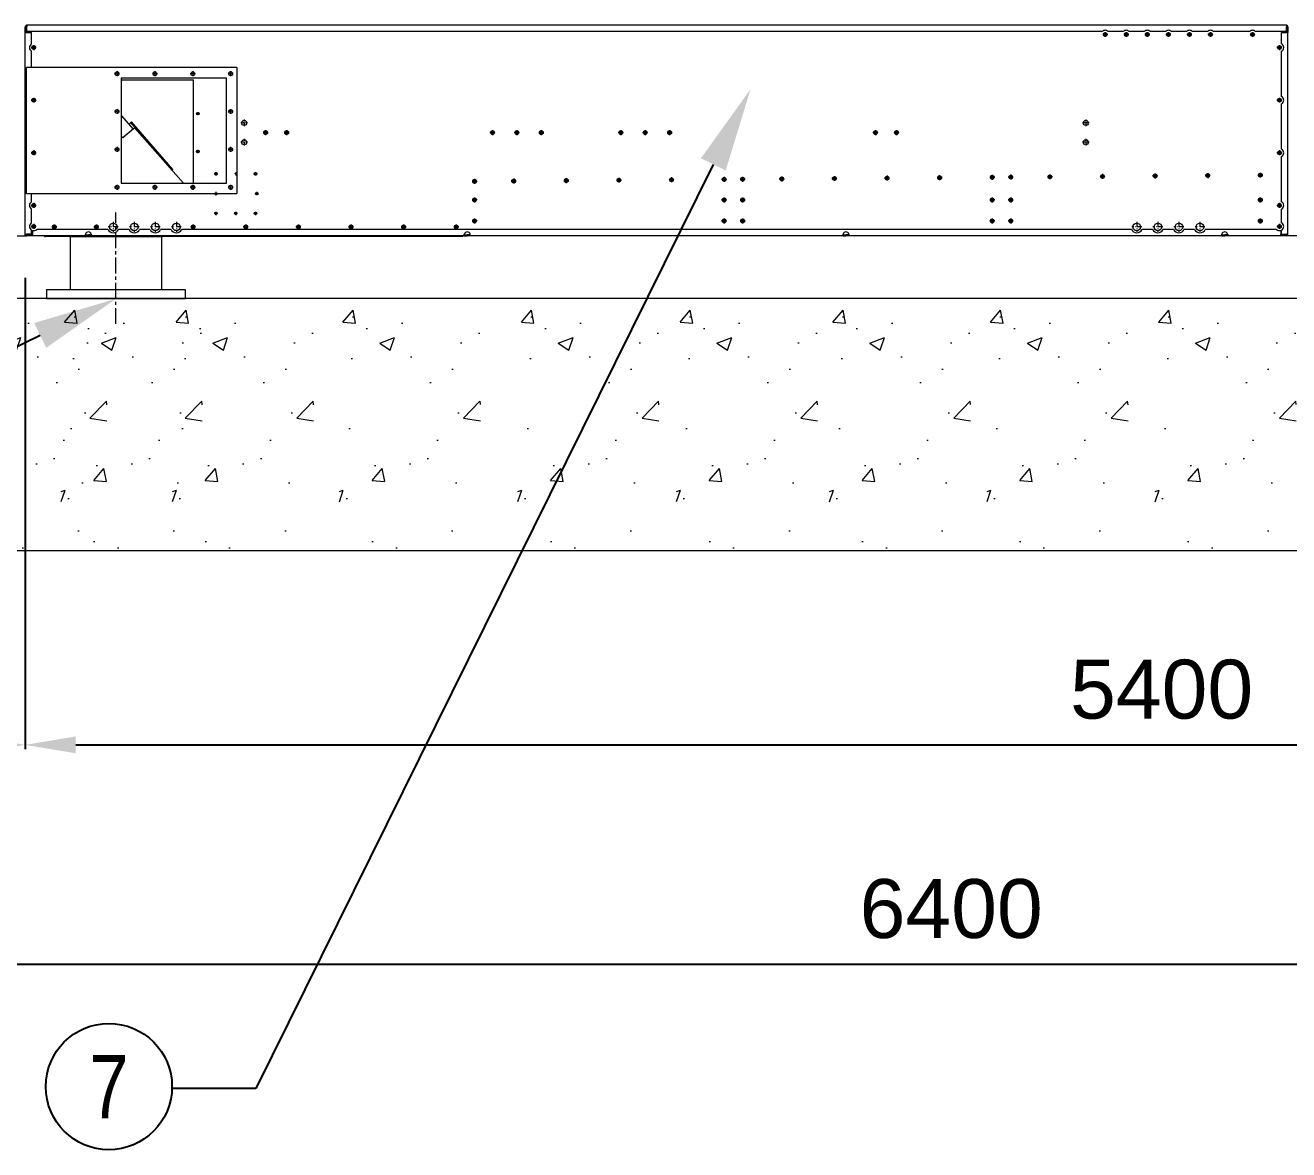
# Model space of a CAD drawing. Header units: millimetres. Extents: x -17070 to 48083, y -291348 to 45670.
# Drawn here: x 28776 to 31778, y 30286 to 32957 of the extents above; entities that cross this region are included whole.
import ezdxf
from ezdxf import colors
from ezdxf.entities.mleader import LeaderData, LeaderLine
from ezdxf.enums import TextEntityAlignment as Align
from ezdxf.math import Vec2, Vec3

# ---------------------------------------------------------------- set-up
doc = ezdxf.new("R2010")
doc.units = ezdxf.units.MM
doc.linetypes.add('CENTER', pattern=[2, 1.25, -0.25, 0.25, -0.25])
doc.linetypes.add('DASHDOT', pattern=[18.5, 12, -3, 0.5, -3])
for name, color, linetype in [('center', 1, 'CENTER'), ('냉각탑_dim', 1, 'Continuous'), ('냉각탑_text', 3, 'Continuous'), ('냉각탑_기초', 23, 'Continuous')]:
    doc.layers.add(name, color=color, linetype=linetype)
doc.styles.get("Standard").update_dxf_attribs({"font": 'arial.ttf'})
doc.dimstyles.new('1.40', dxfattribs={"dimscale": 20, "dimtxt": 1.5, "dimasz": 1, "dimexe": 0.5, "dimexo": 0.5, "dimgap": 0.5, "dimtad": 1, "dimdec": 0, "dimzin": 0, "dimdsep": 46, "dimtxsty": 'Standard', "dimcen": 0, "dimclrd": 2, "dimclre": 2, "dimclrt": 3, "dimadec": 0, "dimazin": 0, "dimtfac": 1, "dimtdec": 0, "dimtmove": 0, "dimatfit": 0, "dimfxl": 1, "dimtolj": 1, "dimtzin": 0, "dimlwd": -1, "dimlwe": -1, "dimarcsym": 0})

# ---------------------------------------------------------------- blocks, each defined once
blk = doc.blocks.new('*D545')
at = {"color": 2, "transparency": 16777216}
for p, q in [((28776, 32357.3), (28776, 31237.5)), ((27776, 32209), (27776, 31237.5)), ((27896, 31247.5), (28656, 31247.5))]:
    blk.add_line(p, q, dxfattribs=at)
for points in [[(27896, 31267.5), (27896, 31227.5), (27776, 31247.5)], [(28656, 31267.5), (28656, 31227.5), (28776, 31247.5)]]:
    blk.add_solid(points, dxfattribs=at)
at = {"layer": 'Defpoints', "color": 0, "transparency": 16777216}
for p in [(28776, 32457.3), (27776, 32309), (28776, 31247.5)]:
    blk.add_point(p, dxfattribs=at)
at = {"color": 3, "lineweight": 5, "transparency": 16777216, "insert": (28276, 31378.9), "char_height": 140, "attachment_point": 5}
blk.add_mtext('\\A1;1000', dxfattribs=at)
blk = doc.blocks.new('*D537')
at = {"color": 2, "transparency": 16777216}
for p, q in [((28776, 32357.3), (28776, 31237.5)), ((34176, 32209), (34176, 31237.5)), ((28896, 31247.5), (34056, 31247.5))]:
    blk.add_line(p, q, dxfattribs=at)
for points in [[(28896, 31267.5), (28896, 31227.5), (28776, 31247.5)], [(34056, 31267.5), (34056, 31227.5), (34176, 31247.5)]]:
    blk.add_solid(points, dxfattribs=at)
at = {"layer": 'Defpoints', "color": 0, "transparency": 16777216}
for p in [(28776, 32457.3), (34176, 32309), (34176, 31247.5)]:
    blk.add_point(p, dxfattribs=at)
at = {"color": 3, "lineweight": 5, "transparency": 16777216, "insert": (31476, 31378.9), "char_height": 140, "attachment_point": 5}
blk.add_mtext('\\A1;5400', dxfattribs=at)
blk = doc.blocks.new('*D546')
at = {"color": 2, "transparency": 16777216}
for p, q in [((27776, 32209), (27776, 30716.1)), ((34176, 32209), (34176, 30716.1)), ((27896, 30726.1), (34056, 30726.1))]:
    blk.add_line(p, q, dxfattribs=at)
for points in [[(27896, 30746.1), (27896, 30706.1), (27776, 30726.1)], [(34056, 30746.1), (34056, 30706.1), (34176, 30726.1)]]:
    blk.add_solid(points, dxfattribs=at)
at = {"layer": 'Defpoints', "color": 0, "transparency": 16777216}
for p in [(27776, 32309), (34176, 32309), (34176, 30726.1)]:
    blk.add_point(p, dxfattribs=at)
at = {"color": 3, "lineweight": 5, "transparency": 16777216, "insert": (30976, 30857.6), "char_height": 140, "attachment_point": 5}
blk.add_mtext('\\A1;6400', dxfattribs=at)
blk = doc.blocks.new('1')
at = {"color": 7, "lineweight": 20, "ltscale": 0.3375}
for p, q in [((28776, 32940.3), (28776, 32953.8)), ((28778, 32953.8), (28778, 32940.3)), ((31774, 32940.3), (31774, 32953.8)), ((31776, 32953.8), (31776, 32940.3)), ((28779.5, 32459.3), (28793, 32459.3)), ((28793, 32457.3), (28779.5, 32457.3)), ((31759, 32459.3), (31772.5, 32459.3)), ((31772.5, 32457.3), (31759, 32457.3))]:
    blk.add_line(p, q, dxfattribs=at)
at = {"color": 7, "lineweight": 20, "ltscale": 0.05}
for p, q in [((28776, 32953.8), (28778, 32953.8)), ((31776, 32953.8), (31774, 32953.8)), ((28779.5, 32457.3), (28779.5, 32459.3)), ((28822, 32455.3), (28824, 32455.3)), ((28919.2, 32457.3), (28919.2, 32459.3)), ((28932.7, 32457.3), (28932.7, 32459.3)), ((29816, 32455.3), (29814, 32455.3)), ((29819.2, 32457.3), (29819.2, 32459.3)), ((29832.7, 32457.3), (29832.7, 32459.3)), ((30719.2, 32457.3), (30719.2, 32459.3)), ((30732.7, 32457.3), (30732.7, 32459.3)), ((31619.2, 32457.3), (31619.2, 32459.3)), ((31632.7, 32457.3), (31632.7, 32459.3)), ((31772.5, 32457.3), (31772.5, 32459.3))]:
    blk.add_line(p, q, dxfattribs=at)
at = {"color": 7, "lineweight": 20}
for p, q in [((28776, 32460.8), (28776, 32940.3)), ((31772.5, 32957.3), (28779.5, 32957.3)), ((31334.8, 32942.3), (28779.5, 32942.3)), ((28791, 32913), (28791, 32940.3)), ((31384.8, 32942.3), (31349.1, 32942.3)), ((31434.8, 32942.3), (31399.1, 32942.3)), ((31484.8, 32942.3), (31449.1, 32942.3)), ((31534.8, 32942.3), (31499.1, 32942.3)), ((31584.8, 32942.3), (31549.1, 32942.3)), ((31684.8, 32942.3), (31599.1, 32942.3)), ((31772.5, 32942.3), (31699.1, 32942.3)), ((31761, 32913), (31761, 32940.3)), ((31776, 32460.8), (31776, 32940.3)), ((28791, 32857.3), (28791, 32895.7)), ((31761, 32788), (31761, 32895.7)), ((28779, 32557.3), (28779, 32857.3)), ((29279, 32857.3), (28779, 32857.3)), ((29279, 32857.3), (29279, 32557.3)), ((29004, 32832.3), (29254, 32832.3)), ((29004, 32832.3), (29004, 32582.3)), ((29004, 32827.3), (29176, 32827.3)), ((29176, 32582.3), (29176, 32827.3)), ((29254, 32582.3), (29254, 32832.3)), ((31761, 32663), (31761, 32770.7)), ((29004, 32743), (29032.1, 32710.7)), ((29125.3, 32613.3), (29026.9, 32726.5)), ((29126.4, 32614.3), (29028, 32727.5)), ((29032.8, 32711.3), (29008.1, 32689.5)), ((29152.1, 32582.3), (29035.8, 32714)), ((31761, 32538), (31761, 32645.7)), ((29004, 32582.3), (29254, 32582.3)), ((28779, 32557.3), (29279, 32557.3)), ((28791, 32488), (28791, 32520.7)), ((31761, 32488), (31761, 32520.7)), ((28919.2, 32457.3), (28793, 32457.3)), ((28972.3, 32472.3), (28803.1, 32472.3)), ((29812.5, 32455.3), (28825.5, 32455.3)), ((28883, 32455.3), (28883, 32329.3)), ((29819.2, 32457.3), (28932.7, 32457.3)), ((29022.3, 32472.3), (28997.6, 32472.3)), ((29072.3, 32472.3), (29047.6, 32472.3)), ((29122.3, 32472.3), (29097.6, 32472.3)), ((29099.3, 32455.3), (29099.3, 32329.3)), ((31404.3, 32472.3), (29147.6, 32472.3)), ((30719.2, 32457.3), (29832.7, 32457.3)), ((31619.2, 32457.3), (30732.7, 32457.3)), ((31454.3, 32472.3), (31429.6, 32472.3)), ((31504.3, 32472.3), (31479.6, 32472.3)), ((31554.3, 32472.3), (31529.6, 32472.3)), ((31748.8, 32472.3), (31579.6, 32472.3)), ((31759, 32457.3), (31632.7, 32457.3)), ((28826.1, 32329.3), (29156.1, 32329.3)), ((28826.1, 32329.3), (28826.1, 32307.3)), ((29156.1, 32307.3), (28826.1, 32307.3)), ((29156.1, 32329.3), (29156.1, 32307.3))]:
    blk.add_line(p, q, dxfattribs=at)
at = {"color": 7, "lineweight": 20, "ltscale": 0.0875}
for p, q in [((28776, 32940.3), (28779.5, 32940.3)), ((28779.5, 32957.3), (28779.5, 32953.8)), ((31772.5, 32957.3), (31772.5, 32953.8)), ((31776, 32940.3), (31772.5, 32940.3)), ((28776, 32460.8), (28779.5, 32460.8)), ((28793, 32457.3), (28793, 32460.8)), ((31759, 32457.3), (31759, 32460.8)), ((31776, 32460.8), (31772.5, 32460.8))]:
    blk.add_line(p, q, dxfattribs=at)
at = {"color": 7, "lineweight": 20, "ltscale": 0.0375}
for p, q in [((28778, 32953.8), (28779.5, 32953.8)), ((31774, 32953.8), (31772.5, 32953.8)), ((29025.8, 32725.5), (29026.9, 32726.5)), ((29026.9, 32726.5), (29028, 32727.5)), ((29125.3, 32613.3), (29126.4, 32614.3)), ((28779.5, 32459.3), (28779.5, 32460.8)), ((31772.5, 32459.3), (31772.5, 32460.8))]:
    blk.add_line(p, q, dxfattribs=at)
at = {"color": 7, "lineweight": 20, "ltscale": 0.2875}
for p, q in [((28779.5, 32942.3), (28779.5, 32953.8)), ((28779.5, 32940.3), (28791, 32940.3)), ((31761, 32940.3), (31772.5, 32940.3)), ((31772.5, 32942.3), (31772.5, 32953.8)), ((28791, 32460.8), (28779.5, 32460.8)), ((31761, 32460.8), (31772.5, 32460.8))]:
    blk.add_line(p, q, dxfattribs=at)
at = {"color": 7, "linetype": 'DASHDOT', "lineweight": 20, "ltscale": 0.2925}
for p, q in [((31347.8, 32935.3), (31336.1, 32935.3)), ((31342, 32941.2), (31342, 32929.5)), ((31397.8, 32935.3), (31386.1, 32935.3)), ((31392, 32941.2), (31392, 32929.5)), ((31447.8, 32935.3), (31436.1, 32935.3)), ((31442, 32941.2), (31442, 32929.5)), ((31497.8, 32935.3), (31486.1, 32935.3)), ((31492, 32941.2), (31492, 32929.5)), ((31547.8, 32935.3), (31536.1, 32935.3)), ((31542, 32941.2), (31542, 32929.5)), ((31597.8, 32935.3), (31586.1, 32935.3)), ((31592, 32941.2), (31592, 32929.5)), ((31697.8, 32935.3), (31686.1, 32935.3)), ((31692, 32941.2), (31692, 32929.5)), ((28796, 32910.2), (28796, 32898.5)), ((31761.8, 32904.3), (31750.1, 32904.3)), ((31756, 32910.2), (31756, 32898.5)), ((28994, 32848.2), (28994, 32836.5)), ((29084, 32848.2), (29084, 32836.5)), ((29174, 32848.2), (29174, 32836.5)), ((29264, 32848.2), (29264, 32836.5)), ((28796, 32785.2), (28796, 32773.5)), ((31756, 32785.2), (31756, 32773.5)), ((28994, 32758.2), (28994, 32746.5)), ((29264, 32758.2), (29264, 32746.5)), ((31761.8, 32779.3), (31750.1, 32779.3)), ((29347, 32708.2), (29347, 32696.5)), ((29397, 32708.2), (29397, 32696.5)), ((29886, 32708.2), (29886, 32696.5)), ((29944, 32708.2), (29944, 32696.5)), ((30002, 32708.2), (30002, 32696.5)), ((30191, 32708.2), (30191, 32696.5)), ((30249, 32708.2), (30249, 32696.5)), ((30307, 32708.2), (30307, 32696.5)), ((30796, 32708.2), (30796, 32696.5)), ((30851.8, 32702.3), (30840.1, 32702.3)), ((30846, 32708.2), (30846, 32696.5)), ((28994, 32668.2), (28994, 32656.5)), ((29264, 32668.2), (29264, 32656.5)), ((28796, 32660.2), (28796, 32648.5)), ((31761.8, 32654.3), (31750.1, 32654.3)), ((31756, 32660.2), (31756, 32648.5)), ((31073.5, 32602), (31073.5, 32590.3)), ((31117.5, 32602.4), (31117.5, 32590.7)), ((31210.5, 32603.1), (31210.5, 32591.4)), ((31335.5, 32604.1), (31335.5, 32592.4)), ((31460.5, 32605.1), (31460.5, 32593.4)), ((31585.5, 32606.1), (31585.5, 32594.4)), ((31710.5, 32607), (31710.5, 32595.3)), ((28994, 32578.2), (28994, 32566.5)), ((29084, 32578.2), (29084, 32566.5)), ((29174, 32578.2), (29174, 32566.5)), ((29264, 32578.2), (29264, 32566.5)), ((29843.5, 32592.4), (29843.5, 32580.7)), ((29936.5, 32593.1), (29936.5, 32581.4)), ((30061.5, 32594.1), (30061.5, 32582.4)), ((30186.5, 32595.1), (30186.5, 32583.4)), ((30311.5, 32596.1), (30311.5, 32584.4)), ((30436.5, 32597), (30436.5, 32585.3)), ((30480.5, 32597.4), (30480.5, 32585.7)), ((30573.5, 32598.1), (30573.5, 32586.4)), ((30698.5, 32599.1), (30698.5, 32587.4)), ((30829.3, 32594.2), (30817.6, 32594.2)), ((30823.5, 32600.1), (30823.5, 32588.4)), ((30954.3, 32595.2), (30942.6, 32595.2)), ((30948.5, 32601.1), (30948.5, 32589.4)), ((31079.3, 32596.1), (31067.6, 32596.1)), ((31123.3, 32596.5), (31111.6, 32596.5)), ((31216.3, 32597.2), (31204.6, 32597.2)), ((31341.3, 32598.2), (31329.6, 32598.2)), ((31466.3, 32599.2), (31454.6, 32599.2)), ((31591.3, 32600.2), (31579.6, 32600.2)), ((31716.3, 32601.1), (31704.6, 32601.1)), ((29843.5, 32548.2), (29843.5, 32536.5)), ((30436.5, 32548.2), (30436.5, 32536.5)), ((30480.5, 32548.2), (30480.5, 32536.5)), ((31079.3, 32542.3), (31067.6, 32542.3)), ((31073.5, 32548.2), (31073.5, 32536.5)), ((31123.3, 32542.3), (31111.6, 32542.3)), ((31117.5, 32548.2), (31117.5, 32536.5)), ((31716.3, 32542.3), (31704.6, 32542.3)), ((31710.5, 32548.2), (31710.5, 32536.5)), ((28796, 32535.2), (28796, 32523.5)), ((31761.8, 32529.3), (31750.1, 32529.3)), ((31756, 32535.2), (31756, 32523.5)), ((28796, 32485.2), (28796, 32473.5)), ((28845, 32484.2), (28845, 32472.5)), ((28945, 32484.2), (28945, 32472.5)), ((29175, 32484.2), (29175, 32472.5)), ((29300, 32484.2), (29300, 32472.5)), ((29425, 32484.2), (29425, 32472.5)), ((29550, 32484.2), (29550, 32472.5)), ((29675, 32484.2), (29675, 32472.5)), ((29800, 32484.2), (29800, 32472.5)), ((29843.5, 32498.2), (29843.5, 32486.5)), ((30436.5, 32498.2), (30436.5, 32486.5)), ((30480.5, 32498.2), (30480.5, 32486.5)), ((31079.3, 32492.3), (31067.6, 32492.3)), ((31073.5, 32498.2), (31073.5, 32486.5)), ((31123.3, 32492.3), (31111.6, 32492.3)), ((31117.5, 32498.2), (31117.5, 32486.5)), ((31716.3, 32492.3), (31704.6, 32492.3)), ((31710.5, 32498.2), (31710.5, 32486.5)), ((31756, 32485.2), (31756, 32473.5)), ((31761.8, 32479.3), (31750.1, 32479.3))]:
    blk.add_line(p, q, dxfattribs=at)
at = {"color": 7, "linetype": 'DASHDOT', "lineweight": 20, "ltscale": 0.292499}
for p, q in [((28801.8, 32904.3), (28790.1, 32904.3)), ((28999.8, 32842.3), (28988.1, 32842.3)), ((29089.8, 32842.3), (29078.1, 32842.3)), ((29179.8, 32842.3), (29168.1, 32842.3)), ((29269.8, 32842.3), (29258.1, 32842.3)), ((28801.8, 32779.3), (28790.1, 32779.3)), ((28999.8, 32752.3), (28988.1, 32752.3)), ((29269.8, 32752.3), (29258.1, 32752.3)), ((29352.8, 32702.3), (29341.1, 32702.3)), ((29402.8, 32702.3), (29391.1, 32702.3)), ((29891.8, 32702.3), (29880.1, 32702.3)), ((29949.8, 32702.3), (29938.1, 32702.3)), ((30007.8, 32702.3), (29996.1, 32702.3)), ((30196.8, 32702.3), (30185.1, 32702.3)), ((30254.8, 32702.3), (30243.1, 32702.3)), ((30312.8, 32702.3), (30301.1, 32702.3)), ((30801.8, 32702.3), (30790.1, 32702.3)), ((28999.8, 32662.3), (28988.1, 32662.3)), ((29269.8, 32662.3), (29258.1, 32662.3)), ((28801.8, 32654.3), (28790.1, 32654.3)), ((28999.8, 32572.3), (28988.1, 32572.3)), ((29089.8, 32572.3), (29078.1, 32572.3)), ((29179.8, 32572.3), (29168.1, 32572.3)), ((29269.8, 32572.3), (29258.1, 32572.3)), ((29849.3, 32586.5), (29837.6, 32586.5)), ((29942.3, 32587.2), (29930.6, 32587.2)), ((30067.3, 32588.2), (30055.6, 32588.2)), ((30192.3, 32589.2), (30180.6, 32589.2)), ((30317.3, 32590.2), (30305.6, 32590.2)), ((30442.3, 32591.1), (30430.6, 32591.1)), ((30486.3, 32591.5), (30474.6, 32591.5)), ((30579.3, 32592.2), (30567.6, 32592.2)), ((30704.3, 32593.2), (30692.6, 32593.2)), ((29849.3, 32542.3), (29837.6, 32542.3)), ((30442.3, 32542.3), (30430.6, 32542.3)), ((30486.3, 32542.3), (30474.6, 32542.3)), ((28801.8, 32529.3), (28790.1, 32529.3)), ((29849.3, 32492.3), (29837.6, 32492.3)), ((30442.3, 32492.3), (30430.6, 32492.3)), ((30486.3, 32492.3), (30474.6, 32492.3)), ((28801.8, 32479.3), (28790.1, 32479.3)), ((28850.8, 32478.3), (28839.1, 32478.3)), ((28950.8, 32478.3), (28939.1, 32478.3)), ((29180.8, 32478.3), (29169.1, 32478.3)), ((29305.8, 32478.3), (29294.1, 32478.3)), ((29430.8, 32478.3), (29419.1, 32478.3)), ((29555.8, 32478.3), (29544.1, 32478.3)), ((29680.8, 32478.3), (29669.1, 32478.3)), ((29805.8, 32478.3), (29794.1, 32478.3))]:
    blk.add_line(p, q, dxfattribs=at)
at = {"color": 7, "lineweight": 20, "ltscale": 0.125001}
blk.add_line((29022, 32722.3), (29025.8, 32725.5), dxfattribs=at)
at = {"color": 7, "linetype": 'DASHDOT', "lineweight": 20, "ltscale": 0.195001}
for p, q in [((29189.9, 32747.3), (29182.1, 32747.3)), ((29189.9, 32657.3), (29182.1, 32657.3)), ((29232.9, 32604.3), (29225.1, 32604.3)), ((29279.9, 32604.3), (29272.1, 32604.3)), ((29326.9, 32604.3), (29319.1, 32604.3)), ((29846.9, 32586.5), (29839.1, 32586.5)), ((29939.9, 32587.2), (29932.1, 32587.2)), ((30064.9, 32588.2), (30057.1, 32588.2)), ((30189.9, 32589.2), (30182.1, 32589.2)), ((30439.9, 32591.2), (30432.1, 32591.2)), ((30483.9, 32591.5), (30476.1, 32591.5)), ((30576.9, 32592.2), (30569.1, 32592.2)), ((30701.9, 32593.2), (30694.1, 32593.2)), ((30951.9, 32595.2), (30944.1, 32595.2)), ((29232.9, 32557.3), (29225.1, 32557.3)), ((29329.9, 32557.3), (29322.1, 32557.3)), ((29846.9, 32542.3), (29839.1, 32542.3)), ((30439.9, 32542.3), (30432.1, 32542.3)), ((30483.9, 32542.3), (30476.1, 32542.3)), ((29232.9, 32510.3), (29225.1, 32510.3)), ((29279.9, 32510.3), (29272.1, 32510.3)), ((29326.9, 32510.3), (29319.1, 32510.3)), ((29846.9, 32492.3), (29839.1, 32492.3)), ((30439.9, 32492.3), (30432.1, 32492.3)), ((30483.9, 32492.3), (30476.1, 32492.3))]:
    blk.add_line(p, q, dxfattribs=at)
at = {"color": 7, "linetype": 'DASHDOT', "lineweight": 20, "ltscale": 0.195}
for p, q in [((29186, 32751.2), (29186, 32743.4)), ((29186, 32661.2), (29186, 32653.4)), ((29229, 32608.2), (29229, 32600.4)), ((29276, 32608.2), (29276, 32600.4)), ((29323, 32608.2), (29323, 32600.4)), ((31335, 32602.1), (31335, 32594.3)), ((31460, 32603.1), (31460, 32595.3)), ((31585, 32604.1), (31585, 32596.3)), ((31710, 32605.1), (31710, 32597.3)), ((29843, 32590.4), (29843, 32582.6)), ((29936, 32591.1), (29936, 32583.3)), ((30061, 32592.1), (30061, 32584.3)), ((30186, 32593.1), (30186, 32585.3)), ((30311, 32594.1), (30311, 32586.3)), ((30436, 32595.1), (30436, 32587.3)), ((30480, 32595.4), (30480, 32587.6)), ((30573, 32596.1), (30573, 32588.3)), ((30698, 32597.1), (30698, 32589.3)), ((30826.9, 32594.2), (30819.1, 32594.2)), ((30823, 32598.1), (30823, 32590.3)), ((30948, 32599.1), (30948, 32591.3)), ((31076.9, 32596.2), (31069.1, 32596.2)), ((31073, 32600.1), (31073, 32592.3)), ((31120.9, 32596.5), (31113.1, 32596.5)), ((31117, 32600.4), (31117, 32592.6)), ((31213.9, 32597.2), (31206.1, 32597.2)), ((31210, 32601.1), (31210, 32593.3)), ((31338.9, 32598.2), (31331.1, 32598.2)), ((31463.9, 32599.2), (31456.1, 32599.2)), ((31588.9, 32600.2), (31581.1, 32600.2)), ((31713.9, 32601.2), (31706.1, 32601.2)), ((29229, 32561.2), (29229, 32553.4)), ((29326, 32561.2), (29326, 32553.4)), ((29843, 32546.2), (29843, 32538.4)), ((30436, 32546.2), (30436, 32538.4)), ((30480, 32546.2), (30480, 32538.4)), ((31076.9, 32542.3), (31069.1, 32542.3)), ((31073, 32546.2), (31073, 32538.4)), ((31120.9, 32542.3), (31113.1, 32542.3)), ((31117, 32546.2), (31117, 32538.4)), ((31713.9, 32542.3), (31706.1, 32542.3)), ((31710, 32546.2), (31710, 32538.4)), ((29229, 32514.2), (29229, 32506.4)), ((29276, 32514.2), (29276, 32506.4)), ((29323, 32514.2), (29323, 32506.4)), ((29843, 32496.2), (29843, 32488.4)), ((30436, 32496.2), (30436, 32488.4)), ((30480, 32496.2), (30480, 32488.4)), ((31076.9, 32492.3), (31069.1, 32492.3)), ((31073, 32496.2), (31073, 32488.4)), ((31120.9, 32492.3), (31113.1, 32492.3)), ((31117, 32496.2), (31117, 32488.4)), ((31713.9, 32492.3), (31706.1, 32492.3)), ((31710, 32496.2), (31710, 32488.4))]:
    blk.add_line(p, q, dxfattribs=at)
at = {"color": 7, "linetype": 'DASHDOT', "lineweight": 20, "ltscale": 0.389996}
for p, q in [((29303.8, 32725.3), (29288.2, 32725.3)), ((29303.8, 32679.3), (29288.2, 32679.3))]:
    blk.add_line(p, q, dxfattribs=at)
at = {"color": 7, "linetype": 'DASHDOT', "lineweight": 20, "ltscale": 0.389999}
for p, q in [((29296, 32733.1), (29296, 32717.5)), ((31296, 32733.1), (31296, 32717.5))]:
    blk.add_line(p, q, dxfattribs=at)
at = {"color": 7, "linetype": 'DASHDOT', "lineweight": 20, "ltscale": 0.390001}
for p, q in [((31303.8, 32725.3), (31288.2, 32725.3)), ((31303.8, 32679.3), (31288.2, 32679.3))]:
    blk.add_line(p, q, dxfattribs=at)
at = {"color": 7, "lineweight": 20, "ltscale": 0.157289}
blk.add_line((29008.1, 32689.5), (29004, 32694.2), dxfattribs=at)
at = {"color": 7, "lineweight": 20, "ltscale": 0.1554}
blk.add_line((29008.1, 32689.5), (29004, 32694.1), dxfattribs=at)
at = {"color": 7, "lineweight": 20, "ltscale": 0.1}
blk.add_line((29032.8, 32711.3), (29035.8, 32714), dxfattribs=at)
at = {"color": 7, "linetype": 'DASHDOT', "lineweight": 20, "ltscale": 0.39}
for p, q in [((29296, 32687.1), (29296, 32671.5)), ((31296, 32687.1), (31296, 32671.5))]:
    blk.add_line(p, q, dxfattribs=at)
at = {"color": 7, "lineweight": 20, "ltscale": 0.15}
for p, q in [((28796, 32651.3), (28796, 32657.3)), ((28796, 32476.3), (28796, 32482.3))]:
    blk.add_line(p, q, dxfattribs=at)
at = {"color": 7, "lineweight": 20, "ltscale": 0.010428}
blk.add_line((29125, 32613.1), (29125.3, 32613.3), dxfattribs=at)
at = {"color": 7, "linetype": 'DASHDOT', "lineweight": 20, "ltscale": 0.194998}
blk.add_line((30314.9, 32590.2), (30307.1, 32590.2), dxfattribs=at)
at = {"color": 7, "lineweight": 20, "ltscale": 0.483494}
blk.add_line((28791, 32538), (28791, 32557.3), dxfattribs=at)
at = {"color": 7, "linetype": 'DASHDOT', "lineweight": 20}
for p, q in [((28985, 32490), (28985, 32466.6)), ((29035, 32490), (29035, 32466.6)), ((29085, 32490), (29085, 32466.6)), ((29135, 32490), (29135, 32466.6)), ((31417, 32490), (31417, 32466.6)), ((31467, 32490), (31467, 32466.6)), ((31517, 32490), (31517, 32466.6)), ((31567, 32490), (31567, 32466.6)), ((28996.7, 32478.3), (28973.3, 32478.3)), ((29046.7, 32478.3), (29023.3, 32478.3)), ((29096.7, 32478.3), (29073.3, 32478.3)), ((29146.7, 32478.3), (29123.3, 32478.3)), ((31428.7, 32478.3), (31405.3, 32478.3)), ((31478.7, 32478.3), (31455.3, 32478.3)), ((31528.7, 32478.3), (31505.3, 32478.3)), ((31578.7, 32478.3), (31555.3, 32478.3))]:
    blk.add_line(p, q, dxfattribs=at)
at = {"lineweight": 20}
for p, q in [((27776, 32457.3), (28776, 32457.3)), ((28776, 32457.3), (28776, 32460.8)), ((28776, 32457.3), (28779.5, 32457.3)), ((28883.7, 32455.3), (29100, 32455.3)), ((34176, 32457.3), (29276, 32457.3))]:
    blk.add_line(p, q, dxfattribs=at)
at = {"color": 7, "lineweight": 20, "ltscale": 0.245994}
for p, q in [((28791, 32460.8), (28791, 32470.7)), ((31761, 32460.8), (31761, 32470.7))]:
    blk.add_line(p, q, dxfattribs=at)
at = {"color": 7, "lineweight": 20, "ltscale": 0.224015}
for p, q in [((28793, 32469.8), (28793, 32460.8)), ((31759, 32469.8), (31759, 32460.8))]:
    blk.add_line(p, q, dxfattribs=at)
at = {"color": 7, "lineweight": 20, "ltscale": 0.050016}
for p, q in [((28822, 32455.3), (28822, 32457.3)), ((28824, 32455.3), (28824, 32457.3))]:
    blk.add_line(p, q, dxfattribs=at)
at = {"color": 7, "lineweight": 20, "ltscale": 0.049866}
for p, q in [((28825.5, 32457.3), (28825.5, 32455.3)), ((29812.5, 32457.3), (29812.5, 32455.3))]:
    blk.add_line(p, q, dxfattribs=at)
at = {"color": 7, "lineweight": 20, "ltscale": 0.169248}
for p, q in [((28919.2, 32459.3), (28926, 32459.3)), ((28919.2, 32457.3), (28926, 32457.3)), ((28932.7, 32459.3), (28926, 32459.3)), ((28932.7, 32457.3), (28926, 32457.3)), ((29819.2, 32459.3), (29826, 32459.3)), ((29819.2, 32457.3), (29826, 32457.3)), ((29832.7, 32459.3), (29826, 32459.3)), ((29832.7, 32457.3), (29826, 32457.3)), ((30719.2, 32459.3), (30726, 32459.3)), ((30719.2, 32457.3), (30726, 32457.3)), ((30732.7, 32459.3), (30726, 32459.3)), ((30732.7, 32457.3), (30726, 32457.3)), ((31619.2, 32459.3), (31626, 32459.3)), ((31619.2, 32457.3), (31626, 32457.3)), ((31632.7, 32459.3), (31626, 32459.3)), ((31632.7, 32457.3), (31626, 32457.3))]:
    blk.add_line(p, q, dxfattribs=at)
at = {"color": 7, "lineweight": 20, "ltscale": 0.050015}
for p, q in [((29814, 32457.3), (29814, 32455.3)), ((29816, 32457.3), (29816, 32455.3))]:
    blk.add_line(p, q, dxfattribs=at)
at = {"lineweight": 5}
blk.add_line((27776, 32309), (34176, 32309), dxfattribs=at)
at = {"color": 7, "lineweight": 20}
for centre, radius in [((31342, 32935.3), 4.5), ((31342, 32935.3), 3), ((31392, 32935.3), 4.5), ((31392, 32935.3), 3), ((31442, 32935.3), 4.5), ((31442, 32935.3), 3), ((31492, 32935.3), 4.5), ((31492, 32935.3), 3), ((31542, 32935.3), 4.5), ((31542, 32935.3), 3), ((31592, 32935.3), 4.5), ((31592, 32935.3), 3), ((31692, 32935.3), 4.5), ((31692, 32935.3), 3), ((28796, 32904.3), 4.5), ((28796, 32904.3), 3), ((31756, 32904.3), 4.5), ((31756, 32904.3), 3), ((28994, 32842.3), 4.5), ((29084, 32842.3), 4.5), ((29174, 32842.3), 4.5), ((29264, 32842.3), 4.5), ((28796, 32779.3), 4.5), ((28796, 32779.3), 3), ((31756, 32779.3), 4.5), ((31756, 32779.3), 3), ((28994, 32752.3), 4.5), ((29264, 32752.3), 4.5), ((29186, 32747.3), 3), ((29296, 32725.3), 6), ((31296, 32725.3), 6), ((29347, 32702.3), 4.5), ((29347, 32702.3), 3), ((29397, 32702.3), 4.5), ((29397, 32702.3), 3), ((29886, 32702.3), 4.5), ((29886, 32702.3), 3), ((29944, 32702.3), 4.5), ((29944, 32702.3), 3), ((30002, 32702.3), 4.5), ((30002, 32702.3), 3), ((30191, 32702.3), 4.5), ((30191, 32702.3), 3), ((30249, 32702.3), 4.5), ((30249, 32702.3), 3), ((30307, 32702.3), 4.5), ((30307, 32702.3), 3), ((30796, 32702.3), 4.5), ((30796, 32702.3), 3), ((30846, 32702.3), 4.5), ((30846, 32702.3), 3), ((28994, 32662.3), 4.5), ((29264, 32662.3), 4.5), ((29296, 32679.3), 6), ((31296, 32679.3), 6), ((28796, 32654.3), 4.5), ((28796, 32654.3), 3), ((29186, 32657.3), 3), ((31756, 32654.3), 4.5), ((31756, 32654.3), 3), ((29229, 32604.3), 3), ((29323, 32604.3), 3), ((31210.5, 32597.2), 4.5), ((31335.5, 32598.2), 4.5), ((31460.5, 32599.2), 4.5), ((31460, 32599.2), 3), ((31585.5, 32600.2), 4.5), ((31585, 32600.2), 3), ((31710.5, 32601.1), 4.5), ((31710, 32601.2), 3), ((28994, 32572.3), 4.5), ((29084, 32572.3), 4.5), ((29174, 32572.3), 4.5), ((29264, 32572.3), 4.5), ((29843.5, 32586.5), 4.5), ((29843, 32586.5), 3), ((29936.5, 32587.2), 4.5), ((29936, 32587.2), 3), ((30061.5, 32588.2), 4.5), ((30061, 32588.2), 3), ((30186.5, 32589.2), 4.5), ((30186, 32589.2), 3), ((30311.5, 32590.2), 4.5), ((30311, 32590.2), 3), ((30436.5, 32591.1), 4.5), ((30436, 32591.2), 3), ((30480.5, 32591.5), 4.5), ((30480, 32591.5), 3), ((30573.5, 32592.2), 4.5), ((30573, 32592.2), 3), ((30698.5, 32593.2), 4.5), ((30698, 32593.2), 3), ((30823.5, 32594.2), 4.5), ((30823, 32594.2), 3), ((30948.5, 32595.2), 4.5), ((30948, 32595.2), 3), ((31073.5, 32596.1), 4.5), ((31073, 32596.2), 3), ((31117.5, 32596.5), 4.5), ((31117, 32596.5), 3), ((31210, 32597.2), 3), ((31335, 32598.2), 3), ((29326, 32557.3), 3), ((29843.5, 32542.3), 4.5), ((29843, 32542.3), 3), ((30436.5, 32542.3), 4.5), ((30436, 32542.3), 3), ((30480.5, 32542.3), 4.5), ((30480, 32542.3), 3), ((31073.5, 32542.3), 4.5), ((31073, 32542.3), 3), ((31117.5, 32542.3), 4.5), ((31117, 32542.3), 3), ((31710.5, 32542.3), 4.5), ((31710, 32542.3), 3), ((28796, 32529.3), 4.5), ((28796, 32529.3), 3), ((29229, 32510.3), 3), ((29276, 32510.3), 3), ((29323, 32510.3), 3), ((31756, 32529.3), 4.5), ((31756, 32529.3), 3), ((28796, 32479.3), 4.5), ((28796, 32479.3), 3), ((28845, 32478.3), 4.5), ((28945, 32478.3), 4.5), ((28985, 32478.3), 9), ((29035, 32478.3), 9), ((29085, 32478.3), 9), ((29135, 32478.3), 9), ((29175, 32478.3), 4.5), ((29300, 32478.3), 4.5), ((29425, 32478.3), 4.5), ((29550, 32478.3), 4.5), ((29675, 32478.3), 4.5), ((29800, 32478.3), 4.5), ((29843.5, 32492.3), 4.5), ((29843, 32492.3), 3), ((30436.5, 32492.3), 4.5), ((30436, 32492.3), 3), ((30480.5, 32492.3), 4.5), ((30480, 32492.3), 3), ((31073.5, 32492.3), 4.5), ((31073, 32492.3), 3), ((31117.5, 32492.3), 4.5), ((31117, 32492.3), 3), ((31417, 32478.3), 9), ((31467, 32478.3), 9), ((31517, 32478.3), 9), ((31567, 32478.3), 9), ((31710.5, 32492.3), 4.5), ((31710, 32492.3), 3), ((31756, 32479.3), 4.5), ((31756, 32479.3), 3), ((28845, 32478.3), 3), ((28945, 32478.3), 3), ((29175, 32478.3), 3), ((29300, 32478.3), 3), ((29425, 32478.3), 3), ((29550, 32478.3), 3), ((29675, 32478.3), 3), ((29800, 32478.3), 3)]:
    blk.add_circle(centre, radius, dxfattribs=at)
for centre, radius, start, end in [((28779.5, 32953.8), 3.5, 90, 180), ((28779.5, 32953.8), 1.5, 90, 180), ((31342, 32935.3), 10, 44.427, 135.573), ((31392, 32935.3), 10, 44.427, 135.573), ((31442, 32935.3), 10, 44.427, 135.573), ((31492, 32935.3), 10, 44.427, 135.573), ((31542, 32935.3), 10, 44.427, 135.573), ((31592, 32935.3), 10, 44.427, 135.573), ((31692, 32935.3), 10, 44.427, 135.573), ((31772.5, 32953.8), 3.5, 0, 90), ((31772.5, 32953.8), 1.5, 0, 90), ((28796, 32904.3), 10, 120, 240), ((31756, 32904.3), 10, 300, 60), ((31756, 32779.3), 10, 300, 60), ((31756, 32654.3), 10, 300, 60), ((29276, 32604.3), 3, 359.7382, 0.2618), ((29229, 32557.3), 3, 180, 0), ((28796, 32529.3), 10, 120, 240), ((31756, 32529.3), 10, 300, 60), ((28796, 32479.3), 10, 120, 240), ((31756, 32479.3), 10, 300, 60), ((28779.5, 32460.8), 3.5, 180, 270), ((28779.5, 32460.8), 1.5, 180, 270), ((28796, 32479.3), 10, 252.5424, 315.573), ((28814.5, 32460.8), 3.5, 270, 270.245), ((28823.5, 32460.8), 3.5, 269.755, 270), ((28926, 32459.3), 7, 12.3736, 167.6264), ((28985, 32478.3), 14, 205.3769, 334.6231), ((29035, 32478.3), 14, 205.3769, 334.6231), ((29085, 32478.3), 14, 205.3769, 334.6231), ((29135, 32478.3), 14, 205.3769, 334.6231), ((29816.5, 32460.8), 3.5, 270, 270.245), ((29826, 32459.3), 7, 12.3736, 167.6264), ((29814.2, 32458.3), 18.8, 0.553, 7.5903), ((29860.5, 32460.8), 3.5, 270, 270.245), ((30418.5, 32460.8), 3.5, 269.755, 270), ((30453.5, 32460.8), 3.5, 270, 270.245), ((30462.5, 32460.8), 3.5, 269.755, 270), ((30497.5, 32460.8), 3.5, 270, 270.245), ((30726, 32459.3), 7, 12.3736, 167.6264), ((31055.5, 32460.8), 3.5, 269.755, 270), ((31090.5, 32460.8), 3.5, 270, 270.245), ((31099.5, 32460.8), 3.5, 269.755, 270), ((31134.5, 32460.8), 3.5, 270, 270.245), ((31417, 32478.3), 14, 205.3769, 334.6231), ((31467, 32478.3), 14, 205.3769, 334.6231), ((31517, 32478.3), 14, 205.3769, 334.6231), ((31567, 32478.3), 14, 205.3769, 334.6231), ((31626, 32459.3), 7, 12.3736, 167.6264), ((31692.5, 32460.8), 3.5, 269.755, 270), ((31727.5, 32460.8), 3.5, 270, 270.245), ((31737.5, 32460.8), 3.5, 269.755, 270), ((31756, 32479.3), 10, 224.427, 287.4576), ((31772.5, 32460.8), 1.5, 270, 0), ((31772.5, 32460.8), 3.5, 270, 0)]:
    blk.add_arc(centre, radius, start, end, dxfattribs=at)
for points in [[(28919, 32458.5), (28919, 32458.9), (28919, 32459.4), (28919, 32459.9), (28919.1, 32460.3), (28919.1, 32460.8)], [(28919, 32459.5), (28919, 32459.5), (28919.1, 32459.4), (28919.1, 32459.4), (28919.2, 32459.3), (28919.2, 32459.3)], [(28932.9, 32459.5), (28932.9, 32459.5), (28932.9, 32459.4), (28932.9, 32459.4), (28932.8, 32459.3), (28932.7, 32459.3)], [(28932.8, 32460.8), (28932.9, 32460.3), (28932.9, 32459.9), (28933, 32459.4), (28933, 32458.9), (28933, 32458.5)], [(29819, 32458.5), (29819, 32458.9), (29819, 32459.4), (29819, 32459.9), (29819.1, 32460.3), (29819.1, 32460.8)], [(29819, 32459.5), (29819, 32459.5), (29819.1, 32459.4), (29819.1, 32459.4), (29819.2, 32459.3), (29819.2, 32459.3)], [(29832.9, 32459.5), (29832.9, 32459.5), (29832.9, 32459.4), (29832.9, 32459.4), (29832.8, 32459.3), (29832.7, 32459.3)], [(30719, 32458.5), (30719, 32458.9), (30719, 32459.4), (30719, 32459.9), (30719.1, 32460.3), (30719.1, 32460.8)], [(30719, 32459.5), (30719, 32459.5), (30719.1, 32459.4), (30719.1, 32459.4), (30719.2, 32459.3), (30719.2, 32459.3)], [(30732.9, 32459.5), (30732.9, 32459.5), (30732.9, 32459.4), (30732.9, 32459.4), (30732.8, 32459.3), (30732.7, 32459.3)], [(30732.8, 32460.8), (30732.9, 32460.3), (30732.9, 32459.9), (30733, 32459.4), (30733, 32458.9), (30733, 32458.5)], [(31619, 32458.5), (31619, 32458.9), (31619, 32459.4), (31619, 32459.9), (31619.1, 32460.3), (31619.1, 32460.8)], [(31619, 32459.5), (31619, 32459.5), (31619.1, 32459.4), (31619.1, 32459.4), (31619.2, 32459.3), (31619.2, 32459.3)], [(31632.9, 32459.5), (31632.9, 32459.5), (31632.9, 32459.4), (31632.9, 32459.4), (31632.8, 32459.3), (31632.7, 32459.3)], [(31632.8, 32460.8), (31632.9, 32460.3), (31632.9, 32459.9), (31633, 32459.4), (31633, 32458.9), (31633, 32458.5)]]:
    blk.add_open_spline(points, degree=5, dxfattribs=at)
for points in [[(28919, 32458.5), (28919, 32458.2), (28919, 32457.9), (28919, 32457.6), (28919.1, 32457.4), (28919.2, 32457.3), (28919.2, 32457.3), (28919.2, 32457.3), (28919.2, 32457.3)], [(28933, 32458.5), (28933, 32458.2), (28933, 32457.9), (28932.9, 32457.6), (28932.9, 32457.4), (28932.8, 32457.3), (28932.8, 32457.3), (28932.8, 32457.3), (28932.7, 32457.3)], [(29819, 32458.5), (29819, 32458.2), (29819, 32457.9), (29819, 32457.6), (29819.1, 32457.4), (29819.2, 32457.3), (29819.2, 32457.3), (29819.2, 32457.3), (29819.2, 32457.3)], [(29833, 32458.5), (29833, 32458.2), (29833, 32457.9), (29832.9, 32457.6), (29832.9, 32457.4), (29832.8, 32457.3), (29832.8, 32457.3), (29832.8, 32457.3), (29832.7, 32457.3)], [(30719, 32458.5), (30719, 32458.2), (30719, 32457.9), (30719, 32457.6), (30719.1, 32457.4), (30719.2, 32457.3), (30719.2, 32457.3), (30719.2, 32457.3), (30719.2, 32457.3)], [(30733, 32458.5), (30733, 32458.2), (30733, 32457.9), (30732.9, 32457.6), (30732.9, 32457.4), (30732.8, 32457.3), (30732.8, 32457.3), (30732.8, 32457.3), (30732.7, 32457.3)], [(31619, 32458.5), (31619, 32458.2), (31619, 32457.9), (31619, 32457.6), (31619.1, 32457.4), (31619.2, 32457.3), (31619.2, 32457.3), (31619.2, 32457.3), (31619.2, 32457.3)], [(31633, 32458.5), (31633, 32458.2), (31633, 32457.9), (31632.9, 32457.6), (31632.9, 32457.4), (31632.8, 32457.3), (31632.8, 32457.3), (31632.8, 32457.3), (31632.7, 32457.3)]]:
    blk.add_open_spline(points, degree=5, knots=[0, 0, 0, 0, 0, 0, 3.902586, 3.902586, 3.902586, 4.80152, 4.80152, 4.80152, 4.80152, 4.80152, 4.80152], dxfattribs=at)

msp = doc.modelspace()

# ---------------------------------------------------------------- hatches: boundary and pattern name
at = {"layer": '냉각탑_기초', "lineweight": 20, "ltscale": 30}
h = msp.add_hatch(dxfattribs=at)
h.set_pattern_fill('AR-CONC', color=256, scale=50, style=0)
h.set_pattern_definition([(50, (14041.2, 15767.66), (358.63, -31.376), [37.5, -412.5]), (355, (14041.2, 15767.66), (-69.3757, 376.096), [30, -330]), (100.4514, (14071.1, 15765.05), (289.2547, 344.72), [31.87, -350.571]), (46.1842, (14041.2, 15867.66), (533.6205, -82.7595), [56.25, -618.75]), (96.6356, (14085.67, 15860.76), (467.331, 487.059), [47.805, -525.856]), (351.1842, (14041.2, 15867.66), (467.331, 487.059), [45, -495]), (21, (14091.2, 15842.66), (298.4535, -201.3094), [37.5, -412.5]), (326, (14091.2, 15842.66), (121.6577, 362.575), [30, -330]), (71.4514, (14116.07, 15825.9), (420.1113, 161.265), [31.87, -350.571]), (37.5, (14041.2, 15767.66), (6.0799, 166.4469), [0, -326, 0, -335, 0, -331.25]), (7.5, (14041.2, 15767.66), (131.5348, 197.2059), [0, -191, 0, -318.5, 0, -126.25]), (327.5, (13929.7, 15767.66), (266.9112, -11.2774), [0, -125, 0, -390, 0, -517.5]), (317.5, (13879.7, 15767.66), (291.593, 50.0525), [0, -162.5, 0, -259, 0, -367.5])])
h.paths.add_polyline_path([(28969.7, 32309), (28634.7, 32309), (28634.7, 31709), (28969.7, 31709)])
h = msp.add_hatch(dxfattribs=at)
h.set_pattern_fill('AR-CONC', color=256, scale=50, style=0)
h.set_pattern_definition([(50, (14267.66, 15767.66), (358.63, -31.376), [37.5, -412.5]), (355, (14267.66, 15767.66), (-69.3757, 376.096), [30, -330]), (100.4514, (14297.55, 15765.05), (289.2547, 344.72), [31.87, -350.571]), (46.1842, (14267.66, 15867.66), (533.6205, -82.7595), [56.25, -618.75]), (96.6356, (14312.13, 15860.76), (467.331, 487.059), [47.805, -525.856]), (351.1842, (14267.66, 15867.66), (467.331, 487.059), [45, -495]), (21, (14317.66, 15842.66), (298.4535, -201.3094), [37.5, -412.5]), (326, (14317.66, 15842.66), (121.6577, 362.575), [30, -330]), (71.4514, (14342.53, 15825.9), (420.1113, 161.265), [31.87, -350.571]), (37.5, (14267.66, 15767.66), (6.0799, 166.4469), [0, -326, 0, -335, 0, -331.25]), (7.5, (14267.66, 15767.66), (131.5348, 197.2059), [0, -191, 0, -318.5, 0, -126.25]), (327.5, (14156.16, 15767.66), (266.9112, -11.2774), [0, -125, 0, -390, 0, -517.5]), (317.5, (14106.16, 15767.66), (291.593, 50.0525), [0, -162.5, 0, -259, 0, -367.5])])
h.paths.add_polyline_path([(29196.2, 32309), (28861.2, 32309), (28861.2, 31709), (29196.2, 31709)])
h = msp.add_hatch(dxfattribs=at)
h.set_pattern_fill('AR-CONC', color=256, scale=50, style=0)
h.set_pattern_definition([(50, (14532.45, 15767.66), (358.63, -31.376), [37.5, -412.5]), (355, (14532.45, 15767.66), (-69.3757, 376.096), [30, -330]), (100.4514, (14562.34, 15765.05), (289.2547, 344.72), [31.87, -350.571]), (46.1842, (14532.45, 15867.66), (533.6205, -82.7595), [56.25, -618.75]), (96.6356, (14576.9, 15860.76), (467.331, 487.059), [47.805, -525.856]), (351.1842, (14532.45, 15867.66), (467.331, 487.059), [45, -495]), (21, (14582.45, 15842.66), (298.4535, -201.3094), [37.5, -412.5]), (326, (14582.45, 15842.66), (121.6577, 362.575), [30, -330]), (71.4514, (14607.32, 15825.9), (420.1113, 161.265), [31.87, -350.571]), (37.5, (14532.45, 15767.66), (6.0799, 166.4469), [0, -326, 0, -335, 0, -331.25]), (7.5, (14532.45, 15767.66), (131.5348, 197.2059), [0, -191, 0, -318.5, 0, -126.25]), (327.5, (14420.95, 15767.66), (266.9112, -11.2774), [0, -125, 0, -390, 0, -517.5]), (317.5, (14370.95, 15767.66), (291.593, 50.0525), [0, -162.5, 0, -259, 0, -367.5])])
h.paths.add_polyline_path([(29461, 32309), (29126, 32309), (29126, 31709), (29461, 31709)])
h = msp.add_hatch(dxfattribs=at)
h.set_pattern_fill('AR-CONC', color=256, scale=50, style=0)
h.set_pattern_definition([(50, (14928.9, 15767.66), (358.63, -31.376), [37.5, -412.5]), (355, (14928.9, 15767.66), (-69.3757, 376.096), [30, -330]), (100.4514, (14958.8, 15765.05), (289.2547, 344.72), [31.87, -350.571]), (46.1842, (14928.9, 15867.66), (533.6205, -82.7595), [56.25, -618.75]), (96.6356, (14973.4, 15860.76), (467.331, 487.059), [47.805, -525.856]), (351.1842, (14928.9, 15867.66), (467.331, 487.059), [45, -495]), (21, (14978.9, 15842.66), (298.4535, -201.3094), [37.5, -412.5]), (326, (14978.9, 15842.66), (121.6577, 362.575), [30, -330]), (71.4514, (15003.78, 15825.9), (420.1113, 161.265), [31.87, -350.571]), (37.5, (14928.9, 15767.66), (6.0799, 166.4469), [0, -326, 0, -335, 0, -331.25]), (7.5, (14928.9, 15767.66), (131.5348, 197.2059), [0, -191, 0, -318.5, 0, -126.25]), (327.5, (14817.4, 15767.66), (266.9112, -11.2774), [0, -125, 0, -390, 0, -517.5]), (317.5, (14767.4, 15767.66), (291.593, 50.0525), [0, -162.5, 0, -259, 0, -367.5])])
h.paths.add_polyline_path([(29857.4, 32309), (29522.4, 32309), (29522.4, 31709), (29857.4, 31709)])
h = msp.add_hatch(dxfattribs=at)
h.set_pattern_fill('AR-CONC', color=256, scale=50, style=0)
h.set_pattern_definition([(50, (15353.08, 15767.66), (358.63, -31.376), [37.5, -412.5]), (355, (15353.1, 15767.66), (-69.3757, 376.096), [30, -330]), (100.4514, (15382.97, 15765.05), (289.2547, 344.72), [31.87, -350.571]), (46.1842, (15353.1, 15867.66), (533.6205, -82.7595), [56.25, -618.75]), (96.6356, (15397.55, 15860.76), (467.331, 487.059), [47.805, -525.856]), (351.1842, (15353.1, 15867.66), (467.331, 487.059), [45, -495]), (21, (15403.08, 15842.66), (298.4535, -201.3094), [37.5, -412.5]), (326, (15403.1, 15842.66), (121.6577, 362.575), [30, -330]), (71.4514, (15427.95, 15825.9), (420.1113, 161.265), [31.87, -350.571]), (37.5, (15353.08, 15767.66), (6.0799, 166.4469), [0, -326, 0, -335, 0, -331.25]), (7.5, (15353.08, 15767.66), (131.5348, 197.2059), [0, -191, 0, -318.5, 0, -126.25]), (327.5, (15241.58, 15767.66), (266.9112, -11.2774), [0, -125, 0, -390, 0, -517.5]), (317.5, (15191.58, 15767.66), (291.593, 50.0525), [0, -162.5, 0, -259, 0, -367.5])])
h.paths.add_polyline_path([(30281.6, 32309), (29946.6, 32309), (29946.6, 31709), (30281.6, 31709)])
h = msp.add_hatch(dxfattribs=at)
h.set_pattern_fill('AR-CONC', color=256, scale=50, style=0)
h.set_pattern_definition([(50, (15730.13, 15767.66), (358.63, -31.376), [37.5, -412.5]), (355, (15730.13, 15767.66), (-69.3757, 376.096), [30, -330]), (100.4514, (15760, 15765.05), (289.2547, 344.72), [31.87, -350.571]), (46.1842, (15730.13, 15867.66), (533.6205, -82.7595), [56.25, -618.75]), (96.6356, (15774.6, 15860.76), (467.331, 487.059), [47.805, -525.856]), (351.1842, (15730.13, 15867.66), (467.331, 487.059), [45, -495]), (21, (15780.13, 15842.66), (298.4535, -201.3094), [37.5, -412.5]), (326, (15780.13, 15842.66), (121.6577, 362.575), [30, -330]), (71.4514, (15805, 15825.9), (420.1113, 161.265), [31.87, -350.571]), (37.5, (15730.13, 15767.66), (6.0799, 166.4469), [0, -326, 0, -335, 0, -331.25]), (7.5, (15730.13, 15767.66), (131.5348, 197.2059), [0, -191, 0, -318.5, 0, -126.25]), (327.5, (15618.63, 15767.66), (266.9112, -11.2774), [0, -125, 0, -390, 0, -517.5]), (317.5, (15568.63, 15767.66), (291.593, 50.0525), [0, -162.5, 0, -259, 0, -367.5])])
h.paths.add_polyline_path([(30658.7, 32309), (30323.7, 32309), (30323.7, 31709), (30658.7, 31709)])
h = msp.add_hatch(dxfattribs=at)
h.set_pattern_fill('AR-CONC', color=256, scale=50, style=0)
h.set_pattern_definition([(50, (16093.3, 15767.66), (358.63, -31.376), [37.5, -412.5]), (355, (16093.3, 15767.66), (-69.3757, 376.096), [30, -330]), (100.4514, (16123.2, 15765.05), (289.2547, 344.72), [31.87, -350.571]), (46.1842, (16093.3, 15867.66), (533.6205, -82.7595), [56.25, -618.75]), (96.6356, (16137.8, 15860.76), (467.331, 487.059), [47.805, -525.856]), (351.1842, (16093.3, 15867.66), (467.331, 487.059), [45, -495]), (21, (16143.3, 15842.66), (298.4535, -201.3094), [37.5, -412.5]), (326, (16143.3, 15842.66), (121.6577, 362.575), [30, -330]), (71.4514, (16168.2, 15825.9), (420.1113, 161.265), [31.87, -350.571]), (37.5, (16093.31, 15767.66), (6.0799, 166.4469), [0, -326, 0, -335, 0, -331.25]), (7.5, (16093.31, 15767.66), (131.5348, 197.2059), [0, -191, 0, -318.5, 0, -126.25]), (327.5, (15981.81, 15767.66), (266.9112, -11.2774), [0, -125, 0, -390, 0, -517.5]), (317.5, (15931.81, 15767.66), (291.593, 50.0525), [0, -162.5, 0, -259, 0, -367.5])])
h.paths.add_polyline_path([(31021.8, 32309), (30686.8, 32309), (30686.8, 31709), (31021.8, 31709)])
h = msp.add_hatch(dxfattribs=at)
h.set_pattern_fill('AR-CONC', color=256, scale=50, style=0)
h.set_pattern_definition([(50, (16467.6, 15767.66), (358.63, -31.376), [37.5, -412.5]), (355, (16467.6, 15767.66), (-69.3757, 376.096), [30, -330]), (100.4514, (16497.47, 15765.05), (289.2547, 344.72), [31.87, -350.571]), (46.1842, (16467.6, 15867.66), (533.6205, -82.7595), [56.25, -618.75]), (96.6356, (16512.05, 15860.76), (467.331, 487.059), [47.805, -525.856]), (351.1842, (16467.6, 15867.66), (467.331, 487.059), [45, -495]), (21, (16517.6, 15842.66), (298.4535, -201.3094), [37.5, -412.5]), (326, (16517.6, 15842.66), (121.6577, 362.575), [30, -330]), (71.4514, (16542.46, 15825.9), (420.1113, 161.265), [31.87, -350.571]), (37.5, (16467.59, 15767.66), (6.0799, 166.4469), [0, -326, 0, -335, 0, -331.25]), (7.5, (16467.59, 15767.66), (131.5348, 197.2059), [0, -191, 0, -318.5, 0, -126.25]), (327.5, (16356.09, 15767.66), (266.9112, -11.2774), [0, -125, 0, -390, 0, -517.5]), (317.5, (16306.09, 15767.66), (291.593, 50.0525), [0, -162.5, 0, -259, 0, -367.5])])
h.paths.add_polyline_path([(31396.1, 32309), (31061.1, 32309), (31061.1, 31709), (31396.1, 31709)])
h = msp.add_hatch(dxfattribs=at)
h.set_pattern_fill('AR-CONC', color=256, scale=50, style=0)
h.set_pattern_definition([(50, (16867.22, 15767.66), (358.63, -31.376), [37.5, -412.5]), (355, (16867.2, 15767.66), (-69.3757, 376.096), [30, -330]), (100.4514, (16897.1, 15765.05), (289.2547, 344.72), [31.87, -350.571]), (46.1842, (16867.2, 15867.66), (533.6205, -82.7595), [56.25, -618.75]), (96.6356, (16911.7, 15860.76), (467.331, 487.059), [47.805, -525.856]), (351.1842, (16867.2, 15867.66), (467.331, 487.059), [45, -495]), (21, (16917.22, 15842.66), (298.4535, -201.3094), [37.5, -412.5]), (326, (16917.2, 15842.66), (121.6577, 362.575), [30, -330]), (71.4514, (16942.1, 15825.9), (420.1113, 161.265), [31.87, -350.571]), (37.5, (16867.22, 15767.66), (6.0799, 166.4469), [0, -326, 0, -335, 0, -331.25]), (7.5, (16867.22, 15767.66), (131.5348, 197.2059), [0, -191, 0, -318.5, 0, -126.25]), (327.5, (16755.72, 15767.66), (266.9112, -11.2774), [0, -125, 0, -390, 0, -517.5]), (317.5, (16705.72, 15767.66), (291.593, 50.0525), [0, -162.5, 0, -259, 0, -367.5])])
h.paths.add_polyline_path([(31795.7, 32309), (31460.7, 32309), (31460.7, 31709), (31795.7, 31709)])

# ---------------------------------------------------------------- linework, layer by layer
at = {"layer": 'center', "lineweight": 20, "ltscale": 30}
msp.add_line((28991.1, 32247.7), (28991.1, 32512.5), dxfattribs=at)
at = {"layer": '냉각탑_dim', "linetype": 'ByBlock', "lineweight": -3}
msp.add_circle((28974.6, 30435.5), 150, dxfattribs=at)
at = {"layer": '냉각탑_기초', "lineweight": 20, "ltscale": 30}
for p, q in [((27626, 32309), (34326, 32309)), ((27188.4, 31709), (34743.3, 31709))]:
    msp.add_line(p, q, dxfattribs=at)

# ---------------------------------------------------------------- block references
msp.add_blockref('1', (0, 0))

# ---------------------------------------------------------------- texts
at = {"layer": '냉각탑_text', "width": 0.8}
msp.add_text('7', height=150, dxfattribs=at).set_placement((28974.6, 30435.5), align=Align.MIDDLE_CENTER)

# ---------------------------------------------------------------- dimensions: what is measured, and where the dimension line sits
at = {"lineweight": 5}
for base, p1, p2, picture, middle in [((28776, 31247.5), (27776, 32309), (28776, 32457.3), '*D545', (28276, 31378.9)), ((34176, 31247.5), (28776, 32457.3), (34176, 32309), '*D537', (31476, 31378.9)), ((34176, 30726.1), (27776, 32309), (34176, 32309), '*D546', (30976, 30857.6))]:
    dim = msp.add_linear_dim(base=base, p1=p1, p2=p2, dimstyle='1.40', override={"dimtxt": 7, "dimasz": 6, "dimexo": 5, "dimgap": 3}, dxfattribs=at)
    dim.commit()
    dim.dimension.update_dxf_attribs({"geometry": picture, "text_midpoint": middle})

# ---------------------------------------------------------------- leaders
at = {"layer": '냉각탑_dim', "lineweight": -3}
ml = msp.add_multileader_mtext('Standard', dxfattribs=at)
ml.set_content('')
ml.set_leader_properties(color=256)
ml.build(insert=Vec2(0, 0))
ml.multileader.update_dxf_attribs({"text_right_attachment_type": 6, "dogleg_length": 5, "arrow_head_size": 199.5, "scale": 30})
ctx = ml.context
ctx.base_point, ctx.scale, ctx.char_height, ctx.arrow_head_size, ctx.landing_gap_size, ctx.plane_origin = Vec3(29124.5, 30431.2), 30, 7.18, 199.5, 3.59, Vec3(30629.4, 31308.6)
ctx.right_attachment, ctx.text_align_type = 6, 2
notes = []
notes.append((ctx, [(0, (1, 1, 0), (29324, 30431.2), (-1, 0), 199.5, [(0, [(30499.3, 32805.6)], 0, [])])]))
ctx.mtext, ml.multileader.dxf.content_type = None, 0
ml = msp.add_multileader_mtext('Standard', dxfattribs=at)
ml.set_content('')
ml.set_leader_properties(color=256)
ml.build(insert=Vec2(0, 0))
ml.multileader.update_dxf_attribs({"text_right_attachment_type": 6, "dogleg_length": 5, "arrow_head_size": 199.5, "scale": 30})
ctx = ml.context
ctx.base_point, ctx.scale, ctx.char_height, ctx.arrow_head_size, ctx.landing_gap_size, ctx.plane_origin = Vec3(26586.8, 31240), 30, 7.18, 199.5, 3.59, Vec3(29121.2, 30810.4)
ctx.right_attachment, ctx.text_align_type = 6, 2
notes.append((ctx, [(0, (1, 1, 0), (26786.3, 31240), (-1, 0), 199.5, [(0, [(28991.1, 32307.3)], 0, [])])]))
ctx.mtext, ml.multileader.dxf.content_type = None, 0
for ctx, leaders in notes:
    for number, flags, end, landing, length, lines in leaders:
        leader = LeaderData()
        leader.index, (leader.has_last_leader_line, leader.has_dogleg_vector, leader.attachment_direction) = number, flags
        leader.last_leader_point, leader.dogleg_vector, leader.dogleg_length = Vec3(end), Vec3(landing), length
        for number, points, colour, breaks in lines:
            line = LeaderLine()
            line.index, line.vertices, line.color, line.breaks = number, Vec3.list(points), colors.encode_raw_color(colour), breaks
            leader.lines.append(line)
        ctx.leaders.append(leader)

doc.saveas('drawing.dxf')
